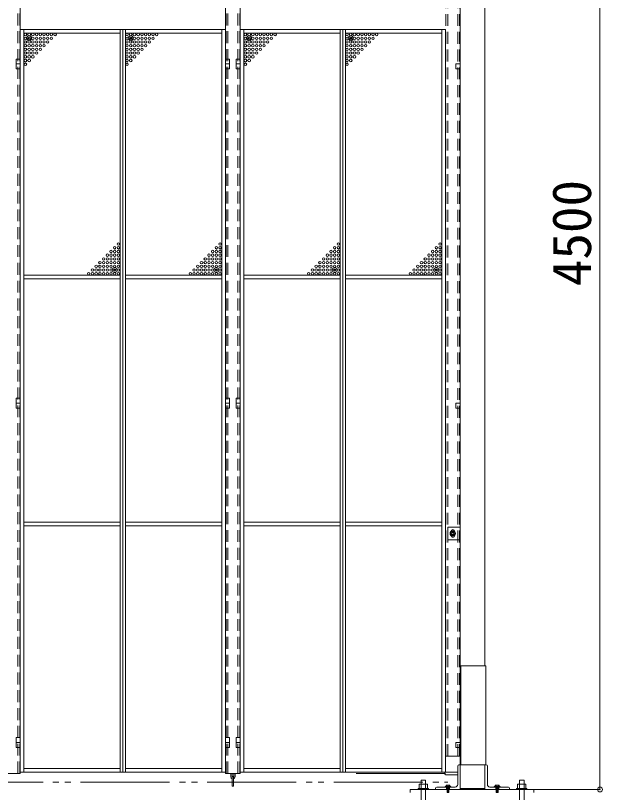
# Model space of a CAD drawing. Units: millimetres, scale not verified. Extents: x -10338 to 10338, y -7128 to 7128.
# Drawn here: x -160 to 2214, y -4061 to -921 of the extents above; entities that cross this region are included whole.
import ezdxf
from ezdxf.enums import TextEntityAlignment as Align

# ---------------------------------------------------------------- set-up
doc = ezdxf.new("R2010")
doc.units = ezdxf.units.MM
doc.header["$LTSCALE"] = 40
doc.header["$PDMODE"] = 32
doc.header["$PDSIZE"] = 20
doc.linetypes.add('DASHED1', pattern=[1.8, 1.2, -0.6])
doc.linetypes.add('DOUBLE_CHAIN2', pattern=[12.8, 9, -1, 0.6, -0.6, 0.6, -1])
for name, color, linetype, lineweight in [('0-0_0', 7, 'Continuous', 9), ('0-3_CYG-108', 7, 'Continuous', 9), ('0-A_ﾒッｼュﾊﾟﾈﾙ用ﾌﾞﾛッｸ', 7, 'Continuous', 9)]:
    doc.layers.add(name, color=color, linetype=linetype, lineweight=lineweight)
doc.styles.add('ＭＳ ゴシック', font='')
doc.styles.get('ＭＳ ゴシック').set_extended_font_data('MS Gothic')

msp = doc.modelspace()

# ---------------------------------------------------------------- linework, layer by layer
at = {"layer": '0-0_0'}
for p, q in [((2204.04, -4049.49), (2204.04, 450.51)), ((2204.04, 446.51), (2204.04, -4045.49)), ((1801.26, -4049.49), (2205.04, -4049.49))]:
    msp.add_line(p, q, dxfattribs=at)
msp.add_point((2204.04, -4049.49), dxfattribs=at)
at = {"layer": '0-3_CYG-108'}
for p, q in [((1738.61, 450.51), (1738.61, -3549.49)), ((-140.18, -3984.3), (-140.18, 235.48)), ((689.52, -3984.3), (689.52, 235.48)), ((749.52, -3984.3), (749.52, 235.48)), ((1638.61, 50.51), (1638.61, -3949.49)), ((1638.61, -3914.31), (1638.61, -239.49)), ((-140.48, -976.51), (-140.48, -3979.51)), ((-140.48, -976.51), (689.52, -976.51)), ((-125.48, -3979.51), (-125.48, -976.51)), ((263.52, -991.51), (-125.48, -991.51)), ((263.52, -3979.51), (263.52, -976.51)), ((274.52, -3979.51), (274.52, -976.51)), ((285.52, -3979.51), (285.52, -976.51)), ((285.52, -991.51), (674.52, -991.51)), ((674.52, -3979.51), (674.52, -976.51)), ((749.22, -976.51), (749.22, -3979.51)), ((749.22, -976.51), (1579.22, -976.51)), ((764.22, -3979.51), (764.22, -976.51)), ((1153.22, -991.51), (764.22, -991.51)), ((1153.22, -3979.51), (1153.22, -976.51)), ((1164.22, -3979.51), (1164.22, -976.51)), ((1175.22, -3979.51), (1175.22, -976.51)), ((1175.22, -991.51), (1564.22, -991.51)), ((1564.22, -3979.51), (1564.22, -976.51)), ((1579.22, -976.51), (1579.22, -3979.51)), ((-140.48, -1096.51), (-157.48, -1096.51)), ((689.22, -1096.51), (706.22, -1096.51)), ((749.22, -1096.51), (732.22, -1096.51)), ((-157.48, -1116.51), (-140.48, -1116.51)), ((706.22, -1116.51), (689.22, -1116.51)), ((732.22, -1116.51), (749.22, -1116.51)), ((263.52, -1970.51), (-126.98, -1970.51)), ((285.52, -1970.51), (674.52, -1970.51)), ((1153.22, -1970.51), (762.72, -1970.51)), ((1175.22, -1970.51), (1564.22, -1970.51)), ((263.52, -1985.51), (-126.98, -1985.51)), ((285.52, -1985.51), (674.52, -1985.51)), ((1153.22, -1985.51), (762.72, -1985.51)), ((1175.22, -1985.51), (1564.22, -1985.51)), ((1578.92, -2488.01), (1578.92, -2468.01)), ((263.52, -2968.73), (-126.98, -2968.73)), ((285.52, -2968.73), (674.52, -2968.73)), ((1153.22, -2968.73), (762.72, -2968.73)), ((1175.22, -2968.73), (1564.22, -2968.73)), ((263.52, -2983.73), (-126.98, -2983.73)), ((285.52, -2983.73), (674.52, -2983.73)), ((1153.22, -2983.73), (762.72, -2983.73)), ((1175.22, -2983.73), (1564.22, -2983.73)), ((1588.61, -2989.49), (1638.61, -2989.49)), ((1588.61, -2989.49), (1588.61, -3039.49)), ((1638.61, -3039.49), (1588.61, -3039.49)), ((1580.92, -3914.49), (1638.61, -3914.49)), ((1628.61, -3954.49), (1628.61, -4029.49)), ((1628.61, -3954.5), (1628.61, -4029.49)), ((1638.61, -3949.49), (1633.61, -3949.49)), ((1735.4, -3949.5), (1633.61, -3949.5)), ((1638.61, -4049.49), (1638.61, -3949.5)), ((1641.81, -3949.49), (1743.61, -3949.49)), ((1738.6, -3949.5), (1743.6, -3949.5)), ((1738.61, -4049.49), (1738.61, -3949.49)), ((1748.6, -3954.5), (1748.6, -4029.49)), ((1748.61, -3954.49), (1748.61, -4029.49)), ((-140.18, -3984.52), (-200.18, -3984.52)), ((-140.48, -3979.51), (689.52, -3979.51)), ((263.52, -3964.51), (-125.48, -3964.51)), ((285.52, -3964.51), (674.52, -3964.51)), ((749.52, -3984.52), (689.52, -3984.52)), ((711.02, -3984.52), (711.02, -3998.01)), ((716.02, -3984.52), (716.02, -3998.01)), ((723.02, -3984.52), (723.02, -3998.01)), ((728.02, -3984.52), (728.02, -3998.01)), ((749.22, -3979.51), (1579.22, -3979.51)), ((1153.22, -3964.51), (764.22, -3964.51)), ((1175.22, -3964.51), (1564.22, -3964.51)), ((1218.63, -3984.52), (1578.62, -3984.52)), ((1628.61, -3979.49), (1580.61, -3979.49)), ((717.02, -3999.01), (717.02, -4034.01)), ((722.02, -3999.01), (722.02, -4034.01)), ((1480.88, -4581.79), (1480.88, -4013.68)), ((1482.87, -4011.69), (1496.8, -4011.69)), ((1498.79, -4013.68), (1498.79, -4178.84)), ((1580.61, -3989.49), (1628.61, -3989.49)), ((1878.86, -4178.84), (1878.86, -4013.69)), ((1880.86, -4011.69), (1894.77, -4011.69)), ((1896.77, -4013.69), (1896.77, -4581.79)), ((1472.92, -4029.65), (1472.92, -4045.57)), ((1504.76, -4027.66), (1474.91, -4027.66)), ((1506.75, -4045.57), (1506.75, -4029.65)), ((1538.61, -4044.49), (1538.61, -4049.49)), ((1538.61, -4049.49), (1838.61, -4049.49)), ((1538.62, -4044.49), (1538.62, -4049.49)), ((1618.61, -4039.49), (1543.61, -4039.49)), ((1618.62, -4039.49), (1543.62, -4039.49)), ((1581.37, -4033.5), (1581.37, -4037.48)), ((1595.3, -4031.51), (1583.36, -4031.51)), ((1585.35, -4031.51), (1585.35, -4037.48)), ((1593.31, -4031.51), (1593.31, -4037.48)), ((1597.29, -4037.48), (1597.29, -4033.5)), ((1758.6, -4039.49), (1833.6, -4039.49)), ((1758.61, -4039.49), (1833.61, -4039.49)), ((1780.36, -4033.5), (1780.36, -4037.48)), ((1794.29, -4031.51), (1782.35, -4031.51)), ((1784.34, -4031.51), (1784.34, -4037.48)), ((1792.3, -4031.51), (1792.3, -4037.48)), ((1796.28, -4037.48), (1796.28, -4033.5)), ((1838.6, -4044.49), (1838.6, -4049.49)), ((1838.61, -4044.49), (1838.61, -4049.49)), ((1870.9, -4029.65), (1870.9, -4045.57)), ((1902.74, -4027.66), (1872.89, -4027.66)), ((1904.73, -4045.57), (1904.73, -4029.65)), ((1936.06, -4049.49), (1936.06, -4060.99))]:
    msp.add_line(p, q, dxfattribs=at)
at = {"layer": '0-3_CYG-108', "linetype": 'DASHED1'}
for p, q in [((-150.18, -3984.52), (-150.18, 235.48)), ((-142.48, -3984.52), (-142.48, 235.48)), ((691.82, -3984.52), (691.82, 235.48)), ((699.52, -3984.52), (699.52, 235.48)), ((739.52, -3984.52), (739.52, 235.48)), ((747.22, -3984.52), (747.22, 235.48)), ((1580.92, -3914.49), (1580.92, -239.49)), ((1588.62, -3914.49), (1588.62, -239.49)), ((1628.61, -3914.49), (1628.61, -239.49)), ((1636.31, -3914.49), (1636.31, -239.49))]:
    msp.add_line(p, q, dxfattribs=at)
at = {"layer": '0-3_CYG-108', "linetype": 'DOUBLE_CHAIN2'}
for p, q in [((-9112.3, -4019.72), (1589.33, -4019.72)), ((1583.36, -4039.47), (1583.36, -4049.42)), ((1585.35, -4039.47), (1593.31, -4039.47)), ((1585.35, -4041.46), (1593.31, -4039.47)), ((1585.35, -4043.45), (1593.31, -4041.46)), ((1585.35, -4045.44), (1593.31, -4043.45)), ((1585.35, -4047.43), (1593.31, -4045.44)), ((1585.35, -4049.42), (1593.31, -4047.43)), ((1585.35, -4051.41), (1593.31, -4049.42)), ((1585.35, -4053.4), (1593.31, -4051.41)), ((1595.3, -4039.47), (1595.3, -4049.42)), ((1738.61, -4044.99), (1638.61, -4044.99)), ((1638.61, -4044.99), (1738.6, -4044.99)), ((1782.35, -4039.47), (1782.35, -4049.42)), ((1784.34, -4039.47), (1792.3, -4039.47)), ((1784.34, -4041.46), (1792.3, -4039.47)), ((1784.34, -4043.45), (1792.3, -4041.46)), ((1784.34, -4045.44), (1792.3, -4043.45)), ((1784.34, -4047.43), (1792.3, -4045.44)), ((1784.34, -4049.42), (1792.3, -4047.43)), ((1784.34, -4051.41), (1792.3, -4049.42)), ((1784.34, -4053.4), (1792.3, -4051.41)), ((1794.29, -4039.47), (1794.29, -4049.42)), ((1585.35, -4055.39), (1593.31, -4053.4)), ((1585.35, -4057.38), (1593.31, -4055.39)), ((1585.35, -4059.37), (1593.31, -4057.38)), ((1585.35, -4061.36), (1593.31, -4059.37)), ((1784.34, -4055.39), (1792.3, -4053.4)), ((1784.34, -4057.38), (1792.3, -4055.39)), ((1784.34, -4059.37), (1792.3, -4057.38)), ((1784.34, -4061.36), (1792.3, -4059.37))]:
    msp.add_line(p, q, dxfattribs=at)
at = {"layer": '0-3_CYG-108'}
for points in [[(-157.48, -1096.51), (-157.48, -1136.51), (-140.48, -1136.51)], [(706.22, -1096.51), (706.22, -1136.51), (689.52, -1136.51)], [(732.22, -1096.51), (732.22, -1136.51), (749.22, -1136.51)], [(1638.61, -1136.51), (1621.31, -1136.51), (1621.31, -1116.51), (1638.61, -1116.51)], [(-140.48, -2468.01), (-157.48, -2468.01), (-157.48, -2488.01), (-140.48, -2488.01)], [(689.22, -2468.01), (706.22, -2468.01), (706.22, -2488.01), (689.22, -2488.01)], [(749.22, -2468.01), (732.22, -2468.01), (732.22, -2488.01), (749.22, -2488.01)], [(-140.48, -2508.01), (-157.48, -2508.01), (-157.48, -2488.01)], [(689.52, -2508.01), (706.22, -2508.01), (706.22, -2488.01)], [(749.22, -2508.01), (732.22, -2508.01), (732.22, -2488.01)], [(1638.61, -2508.01), (1621.31, -2508.01), (1621.31, -2488.01), (1638.61, -2488.01)], [(1641.81, -3949.49), (1641.81, -3549.49), (1741.81, -3549.49), (1741.81, -3949.49)], [(-140.48, -3859.51), (-157.48, -3859.51), (-157.48, -3839.51), (-140.48, -3839.51)], [(-140.18, -3879.51), (-157.48, -3879.51), (-157.48, -3859.51)], [(689.22, -3859.51), (706.22, -3859.51), (706.22, -3839.51), (689.22, -3839.51)], [(689.52, -3879.51), (706.22, -3879.51), (706.22, -3859.51)], [(749.22, -3859.51), (732.22, -3859.51), (732.22, -3839.51), (749.22, -3839.51)], [(749.52, -3879.51), (732.22, -3879.51), (732.22, -3859.51)], [(1638.61, -3879.51), (1621.31, -3879.51), (1621.31, -3859.51), (1638.61, -3859.51)], [(1936.06, -4049.49), (1436.11, -4049.49), (1436.11, -4060.99)]]:
    msp.add_lwpolyline(points, dxfattribs=at)
for points in [[(1600.11, -3019.26), (1600.11, -3009.44), (1608.61, -3004.54), (1617.11, -3009.44), (1617.11, -3019.26), (1608.61, -3024.17)], [(1468.94, -4045.57), (1510.73, -4045.57), (1510.73, -4049.55), (1468.94, -4049.55)], [(1577.39, -4039.47), (1601.27, -4039.47), (1601.27, -4037.48), (1577.39, -4037.48)], [(1776.38, -4039.47), (1800.26, -4039.47), (1800.26, -4037.48), (1776.38, -4037.48)], [(1866.92, -4045.57), (1908.71, -4045.57), (1908.71, -4049.55), (1866.92, -4049.55)]]:
    msp.add_lwpolyline(points, close=True, dxfattribs=at)
at = {"layer": '0-3_CYG-108', "linetype": 'DOUBLE_CHAIN2'}
for points in [[(1593.31, -4037.48), (1593.31, -4061.36), (1585.35, -4061.36), (1585.35, -4037.48)], [(1792.3, -4037.48), (1792.3, -4061.36), (1784.34, -4061.36), (1784.34, -4037.48)]]:
    msp.add_lwpolyline(points, dxfattribs=at)
at = {"layer": '0-3_CYG-108'}
for radius in [10.83, 8.5, 5, 5, 4.19]:
    msp.add_circle((1608.61, -3014.35), radius, dxfattribs=at)
for centre, radius, start, end in [((1608.61, -3006.49), 7.5, 0, 180), ((1608.61, -3022.22), 7.5, 180, 0), ((1633.61, -3954.49), 5, 90, 180), ((1633.61, -3954.5), 5, 90, 180), ((1743.6, -3954.5), 5, 0, 90), ((1743.61, -3954.49), 5, 0, 90), ((1580.61, -3984.49), 5, 90, 270), ((719.52, -3998.01), 8.5, 180, 252.895), ((719.52, -3998.01), 3.5, 180, 224.415), ((719.52, -3999.01), 2.5, 0, 180), ((719.52, -3998.01), 3.5, 315.585, 0), ((719.52, -3998.01), 8.5, 287.105, 0), ((1482.87, -4013.68), 1.99, 90, 180), ((1496.8, -4013.68), 1.99, 0, 90), ((1880.86, -4013.69), 2, 90, 180), ((1894.77, -4013.69), 2, 0, 90), ((719.52, -4034.01), 2.5, 180, 0), ((1474.91, -4029.65), 1.99, 90, 180), ((1504.76, -4029.65), 1.99, 0, 90), ((1543.61, -4044.49), 5, 90, 180), ((1543.62, -4044.49), 5, 90, 180), ((1583.36, -4033.5), 1.99, 90, 180), ((1595.3, -4033.5), 1.99, 0, 90), ((1618.61, -4029.49), 10, 270, 0), ((1618.62, -4029.49), 10, 270, 0), ((1758.6, -4029.49), 10, 180, 270), ((1758.61, -4029.49), 10, 180, 270), ((1782.35, -4033.5), 1.99, 90, 180), ((1794.29, -4033.5), 1.99, 0, 90), ((1833.6, -4044.49), 5, 0, 90), ((1833.61, -4044.49), 5, 0, 90), ((1872.89, -4029.65), 1.99, 90, 180), ((1902.74, -4029.65), 1.99, 0, 90)]:
    msp.add_arc(centre, radius, start, end, dxfattribs=at)
at = {"layer": '0-3_CYG-108', "linetype": 'DOUBLE_CHAIN2'}
for centre in [(1583.36, -4033.5), (1782.35, -4033.5)]:
    msp.add_arc(centre, 1.99, 90, 180, dxfattribs=at)
at = {"layer": '0-A_ﾒッｼュﾊﾟﾈﾙ用ﾌﾞﾛッｸ'}
for centre in [(-119.48, -997.51), (-104.48, -997.51), (-89.48, -997.51), (-74.48, -997.51), (-59.48, -997.51), (-44.48, -997.51), (-29.48, -997.51), (-14.48, -997.51), (0.52, -997.51), (291.52, -997.51), (306.52, -997.51), (321.52, -997.51), (336.52, -997.51), (351.52, -997.51), (366.52, -997.51), (381.52, -997.51), (396.52, -997.51), (411.52, -997.51), (770.22, -997.51), (785.22, -997.51), (800.22, -997.51), (815.22, -997.51), (830.22, -997.51), (845.22, -997.51), (860.22, -997.51), (875.22, -997.51), (890.22, -997.51), (1181.22, -997.51), (1196.22, -997.51), (1211.22, -997.51), (1226.22, -997.51), (1241.22, -997.51), (1256.22, -997.51), (1271.22, -997.51), (1286.22, -997.51), (1301.22, -997.51), (-119.48, -1012.51), (-119.48, -1027.51), (-104.48, -1012.51), (-104.48, -1027.51), (-89.48, -1012.51), (-89.48, -1027.51), (-74.48, -1012.51), (-74.48, -1027.51), (-59.48, -1012.51), (-59.48, -1027.51), (-44.48, -1012.51), (-44.48, -1027.51), (-29.48, -1012.51), (-29.48, -1027.51), (-14.48, -1012.51), (291.52, -1012.51), (291.52, -1027.51), (306.52, -1012.51), (306.52, -1027.51), (321.52, -1012.51), (321.52, -1027.51), (336.52, -1012.51), (336.52, -1027.51), (351.52, -1012.51), (351.52, -1027.51), (366.52, -1012.51), (366.52, -1027.51), (381.52, -1012.51), (381.52, -1027.51), (396.52, -1012.51), (770.22, -1012.51), (770.22, -1027.51), (785.22, -1012.51), (785.22, -1027.51), (800.22, -1012.51), (800.22, -1027.51), (815.22, -1012.51), (815.22, -1027.51), (830.22, -1012.51), (830.22, -1027.51), (845.22, -1012.51), (845.22, -1027.51), (860.22, -1012.51), (860.22, -1027.51), (875.22, -1012.51), (1181.22, -1012.51), (1181.22, -1027.51), (1196.22, -1012.51), (1196.22, -1027.51), (1211.22, -1012.51), (1211.22, -1027.51), (1226.22, -1012.51), (1226.22, -1027.51), (1241.22, -1012.51), (1241.22, -1027.51), (1256.22, -1012.51), (1256.22, -1027.51), (1271.22, -1012.51), (1271.22, -1027.51), (1286.22, -1012.51), (-119.48, -1042.51), (-119.48, -1057.51), (-119.48, -1072.51), (-104.48, -1042.51), (-104.48, -1057.51), (-104.48, -1072.51), (-89.48, -1042.51), (-89.48, -1057.51), (-89.48, -1072.51), (-74.48, -1042.51), (-74.48, -1057.51), (-74.48, -1072.51), (-59.48, -1042.51), (-59.48, -1057.51), (-44.48, -1042.51), (291.52, -1042.51), (291.52, -1057.51), (291.52, -1072.51), (306.52, -1042.51), (306.52, -1057.51), (306.52, -1072.51), (321.52, -1042.51), (321.52, -1057.51), (321.52, -1072.51), (336.52, -1042.51), (336.52, -1057.51), (336.52, -1072.51), (351.52, -1042.51), (351.52, -1057.51), (366.52, -1042.51), (770.22, -1042.51), (770.22, -1057.51), (770.22, -1072.51), (785.22, -1042.51), (785.22, -1057.51), (785.22, -1072.51), (800.22, -1042.51), (800.22, -1057.51), (800.22, -1072.51), (815.22, -1042.51), (815.22, -1057.51), (815.22, -1072.51), (830.22, -1042.51), (830.22, -1057.51), (845.22, -1042.51), (1181.22, -1042.51), (1181.22, -1057.51), (1181.22, -1072.51), (1196.22, -1042.51), (1196.22, -1057.51), (1196.22, -1072.51), (1211.22, -1042.51), (1211.22, -1057.51), (1211.22, -1072.51), (1226.22, -1042.51), (1226.22, -1057.51), (1226.22, -1072.51), (1241.22, -1042.51), (1241.22, -1057.51), (1256.22, -1042.51), (-119.48, -1087.51), (-119.48, -1102.51), (-104.48, -1087.51), (-104.48, -1102.51), (-89.48, -1087.51), (291.52, -1087.51), (291.52, -1102.51), (306.52, -1087.51), (306.52, -1102.51), (321.52, -1087.51), (770.22, -1087.51), (770.22, -1102.51), (785.22, -1087.51), (785.22, -1102.51), (800.22, -1087.51), (1181.22, -1087.51), (1181.22, -1102.51), (1196.22, -1087.51), (1196.22, -1102.51), (1211.22, -1087.51), (-119.48, -1117.51), (291.52, -1117.51), (770.22, -1117.51), (1181.22, -1117.51), (256.52, -1844.51), (667.52, -1844.51), (1146.22, -1844.51), (1557.22, -1844.51), (226.52, -1874.51), (241.52, -1859.51), (241.52, -1874.51), (256.52, -1859.51), (256.52, -1874.51), (637.52, -1874.51), (652.52, -1859.51), (652.52, -1874.51), (667.52, -1859.51), (667.52, -1874.51), (1116.22, -1874.51), (1131.22, -1859.51), (1131.22, -1874.51), (1146.22, -1859.51), (1146.22, -1874.51), (1527.22, -1874.51), (1542.22, -1859.51), (1542.22, -1874.51), (1557.22, -1859.51), (1557.22, -1874.51), (181.52, -1919.51), (196.52, -1904.51), (196.52, -1919.51), (211.52, -1889.51), (211.52, -1904.51), (211.52, -1919.51), (226.52, -1889.51), (226.52, -1904.51), (226.52, -1919.51), (241.52, -1889.51), (241.52, -1904.51), (241.52, -1919.51), (256.52, -1889.51), (256.52, -1904.51), (256.52, -1919.51), (592.52, -1919.51), (607.52, -1904.51), (607.52, -1919.51), (622.52, -1889.51), (622.52, -1904.51), (622.52, -1919.51), (637.52, -1889.51), (637.52, -1904.51), (637.52, -1919.51), (652.52, -1889.51), (652.52, -1904.51), (652.52, -1919.51), (667.52, -1889.51), (667.52, -1904.51), (667.52, -1919.51), (1071.22, -1919.51), (1086.22, -1904.51), (1086.22, -1919.51), (1101.22, -1889.51), (1101.22, -1904.51), (1101.22, -1919.51), (1116.22, -1889.51), (1116.22, -1904.51), (1116.22, -1919.51), (1131.22, -1889.51), (1131.22, -1904.51), (1131.22, -1919.51), (1146.22, -1889.51), (1146.22, -1904.51), (1146.22, -1919.51), (1482.22, -1919.51), (1497.22, -1904.51), (1497.22, -1919.51), (1512.22, -1889.51), (1512.22, -1904.51), (1512.22, -1919.51), (1527.22, -1889.51), (1527.22, -1904.51), (1527.22, -1919.51), (1542.22, -1889.51), (1542.22, -1904.51), (1542.22, -1919.51), (1557.22, -1889.51), (1557.22, -1904.51), (1557.22, -1919.51), (151.52, -1949.51), (166.52, -1934.51), (166.52, -1949.51), (181.52, -1934.51), (181.52, -1949.51), (196.52, -1934.51), (196.52, -1949.51), (211.52, -1934.51), (211.52, -1949.51), (226.52, -1934.51), (226.52, -1949.51), (241.52, -1934.51), (241.52, -1949.51), (256.52, -1934.51), (256.52, -1949.51), (562.52, -1949.51), (577.52, -1934.51), (577.52, -1949.51), (592.52, -1934.51), (592.52, -1949.51), (607.52, -1934.51), (607.52, -1949.51), (622.52, -1934.51), (622.52, -1949.51), (637.52, -1934.51), (637.52, -1949.51), (652.52, -1934.51), (652.52, -1949.51), (667.52, -1934.51), (667.52, -1949.51), (1041.22, -1949.51), (1056.22, -1934.51), (1056.22, -1949.51), (1071.22, -1934.51), (1071.22, -1949.51), (1086.22, -1934.51), (1086.22, -1949.51), (1101.22, -1934.51), (1101.22, -1949.51), (1116.22, -1934.51), (1116.22, -1949.51), (1131.22, -1934.51), (1131.22, -1949.51), (1146.22, -1934.51), (1146.22, -1949.51), (1452.22, -1949.51), (1467.22, -1934.51), (1467.22, -1949.51), (1482.22, -1934.51), (1482.22, -1949.51), (1497.22, -1934.51), (1497.22, -1949.51), (1512.22, -1934.51), (1512.22, -1949.51), (1527.22, -1934.51), (1527.22, -1949.51), (1542.22, -1934.51), (1542.22, -1949.51), (1557.22, -1934.51), (1557.22, -1949.51), (136.52, -1964.51), (151.52, -1964.51), (166.52, -1964.51), (181.52, -1964.51), (196.52, -1964.51), (211.52, -1964.51), (226.52, -1964.51), (241.52, -1964.51), (256.52, -1964.51), (547.52, -1964.51), (562.52, -1964.51), (577.52, -1964.51), (592.52, -1964.51), (607.52, -1964.51), (622.52, -1964.51), (637.52, -1964.51), (652.52, -1964.51), (667.52, -1964.51), (1026.22, -1964.51), (1041.22, -1964.51), (1056.22, -1964.51), (1071.22, -1964.51), (1086.22, -1964.51), (1101.22, -1964.51), (1116.22, -1964.51), (1131.22, -1964.51), (1146.22, -1964.51), (1437.22, -1964.51), (1452.22, -1964.51), (1467.22, -1964.51), (1482.22, -1964.51), (1497.22, -1964.51), (1512.22, -1964.51), (1527.22, -1964.51), (1542.22, -1964.51), (1557.22, -1964.51)]:
    msp.add_circle(centre, 5, dxfattribs=at)
for p in [(-104.48, -1012.51), (306.52, -1012.51), (785.22, -1012.51), (1196.22, -1012.51), (241.52, -1949.51), (652.52, -1949.51), (1131.22, -1949.51), (1542.22, -1949.51)]:
    msp.add_point(p, dxfattribs=at)

# ---------------------------------------------------------------- texts
at = {"layer": '0-0_0', "style": 'ＭＳ ゴシック'}
msp.add_text('4500', height=157.7, rotation=90, dxfattribs=at).set_placement((2215.17, -2014.46), align=Align.BOTTOM_LEFT)

doc.saveas('drawing.dxf')
